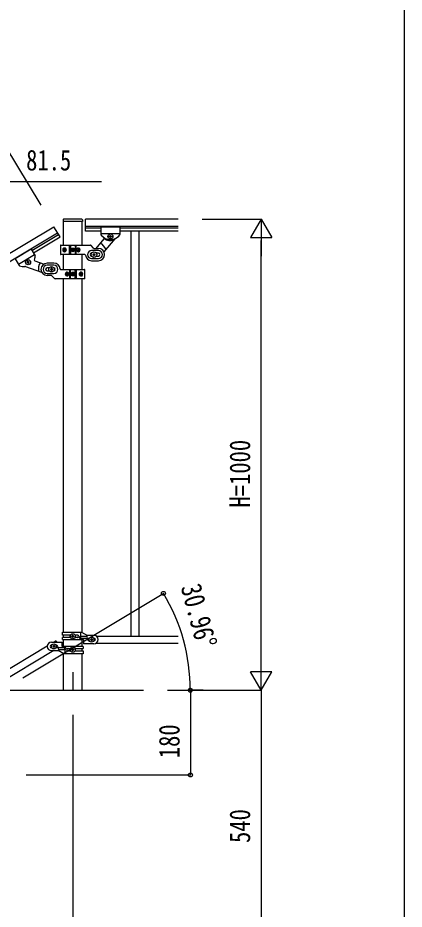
# Model space of a CAD drawing. Units: millimetres, scale not verified. Extents: x -4015 to 4015, y -2862 to 2860.
# Drawn here: x -886 to -65, y -1915 to -22 of the extents above; entities that cross this region are included whole.
import ezdxf
from ezdxf.enums import TextEntityAlignment as Align

# ---------------------------------------------------------------- set-up
doc = ezdxf.new("R2010")
doc.units = ezdxf.units.MM
doc.header["$LTSCALE"] = 10
for name, color, linetype in [('0-2_YKK_12', 2, 'Continuous'), ('0-3_YKK_A1', 4, 'Continuous'), ('0-4_YKK_D', 6, 'Continuous')]:
    doc.layers.add(name, color=color, linetype=linetype)
doc.styles.add('ＭＳ ゴシック', font='')
doc.styles.get('ＭＳ ゴシック').set_extended_font_data('MS Gothic')

msp = doc.modelspace()

# ---------------------------------------------------------------- linework, layer by layer
at = {"layer": '0-2_YKK_12'}
for p in [(-769.17, -1411.78), (-769.17, -1420.24)]:
    msp.add_line(p, (-769.17, -1449.9), dxfattribs=at)
at = {"layer": '0-3_YKK_A1'}
for p, q in [((-65.28, 2810.1), (-65.28, -2489.9)), ((-789.67, -450.9), (-789.67, -454.4)), ((-749.67, -449.9), (-788.67, -449.9)), ((-748.67, -450.9), (-748.67, -454.4)), ((-742.17, -474.86), (-742.17, -449.86)), ((-545.32, -449.86), (-742.17, -449.86)), ((-1694.07, -996.45), (-809.11, -465.55)), ((-796.22, -487.03), (-809.11, -465.55)), ((-789.42, -454.9), (-789.42, -505.1)), ((-749.17, -454.9), (-789.17, -454.9)), ((-748.92, -505.1), (-748.92, -454.9)), ((-545.32, -464.86), (-742.17, -464.86)), ((-709.17, -468.86), (-742.17, -468.86)), ((-709.17, -465.86), (-709.17, -482.18)), ((-709.17, -465.86), (-669.17, -465.86)), ((-709.17, -465.86), (-709.17, -482.2)), ((-709.17, -465.86), (-669.17, -465.86)), ((-669.17, -465.86), (-669.17, -482.18)), ((-669.17, -465.86), (-669.17, -482.18)), ((-545.32, -468.86), (-669.17, -468.86)), ((-1686.36, -1009.31), (-801.39, -478.41)), ((-855.86, -515.81), (-799.31, -481.88)), ((-852.77, -520.95), (-796.22, -487.03)), ((-709.17, -474.86), (-742.17, -474.86)), ((-703.15, -491.25), (-720.41, -511.82)), ((-709.17, -479.86), (-669.17, -479.86)), ((-709.17, -479.86), (-669.17, -479.86)), ((-679.6, -491.18), (-703.02, -519.1)), ((-690.61, -486.84), (-691.57, -486.84)), ((-687.73, -485.88), (-686.77, -485.88)), ((-545.32, -474.86), (-669.17, -474.86)), ((-645.67, -474.86), (-645.67, -1334.86)), ((-628.67, -474.86), (-628.67, -1334.86)), ((-795.17, -505.86), (-795.17, -523.86)), ((-794.17, -504.86), (-732.42, -504.86)), ((-776.12, -524.86), (-776.12, -504.86)), ((-774.17, -504.86), (-774.17, -524.86)), ((-764.17, -504.86), (-764.17, -524.86)), ((-762.23, -524.86), (-762.23, -504.86)), ((-725.05, -510.98), (-730.3, -505.74)), ((-857.39, -513.25), (-891.69, -533.83)), ((-850.19, -525.26), (-884.49, -545.84)), ((-857.39, -513.25), (-848.98, -527.26)), ((-743.14, -524.86), (-794.17, -524.86)), ((-789.42, -524.86), (-789.42, -556.13)), ((-788.69, -514.42), (-788.36, -514.42)), ((-788.69, -515.3), (-788.36, -515.3)), ((-786.88, -512.65), (-787.51, -512.65)), ((-787.51, -517.06), (-786.88, -517.06)), ((-785.87, -514.42), (-786.49, -514.42)), ((-785.87, -515.3), (-786.49, -515.3)), ((-770.4, -515.27), (-771.22, -515.27)), ((-767.94, -514.45), (-767.12, -514.45)), ((-757.41, -514.42), (-758.18, -514.42)), ((-757.41, -515.3), (-758.18, -515.3)), ((-756.05, -512.65), (-756.81, -512.65)), ((-756.81, -517.06), (-756.05, -517.06)), ((-755.12, -514.42), (-754.66, -514.42)), ((-755.12, -515.3), (-754.66, -515.3)), ((-748.92, -556.13), (-748.92, -524.86)), ((-714.67, -516.36), (-729.17, -516.36)), ((-725.67, -524.36), (-726.67, -524.36)), ((-722.93, -511.86), (-714.67, -511.86)), ((-722.67, -525.36), (-721.67, -525.36)), ((-714.67, -521.86), (-719.09, -521.86)), ((-719.09, -527.86), (-714.67, -527.86)), ((-891.69, -533.83), (-883.3, -547.82)), ((-865.48, -541.45), (-866.3, -541.94)), ((-862.51, -540.79), (-861.69, -540.3)), ((-849.49, -538.12), (-830.08, -544.82)), ((-809.17, -543.13), (-823.67, -543.13)), ((-809.17, -547.63), (-823.67, -547.63)), ((-729.17, -533.36), (-714.67, -533.36)), ((-729.17, -537.86), (-714.67, -537.86)), ((-869.72, -550.18), (-835.23, -562.09)), ((-819.25, -553.13), (-823.67, -553.13)), ((-823.67, -559.13), (-819.25, -559.13)), ((-823.67, -564.63), (-809.17, -564.63)), ((-815.67, -555.63), (-816.67, -555.63)), ((-812.67, -556.63), (-811.67, -556.63)), ((-795.21, -556.13), (-744.17, -556.13)), ((-783.23, -565.69), (-783.69, -565.69)), ((-783.23, -566.57), (-783.69, -566.57)), ((-781.53, -563.92), (-782.3, -563.92)), ((-780.94, -565.69), (-780.17, -565.69)), ((-780.94, -566.57), (-780.17, -566.57)), ((-776.12, -556.13), (-776.12, -576.13)), ((-774.17, -576.13), (-774.17, -556.13)), ((-770.4, -566.54), (-771.22, -566.54)), ((-767.94, -565.72), (-767.12, -565.72)), ((-764.17, -576.13), (-764.17, -556.13)), ((-762.23, -556.13), (-762.23, -576.13)), ((-752.48, -565.69), (-751.85, -565.69)), ((-752.48, -566.57), (-751.85, -566.57)), ((-750.84, -563.92), (-751.47, -563.92)), ((-749.66, -565.69), (-749.98, -565.69)), ((-749.66, -566.57), (-749.98, -566.57)), ((-743.17, -575.13), (-743.17, -557.13)), ((-815.42, -569.13), (-823.67, -569.13)), ((-813.3, -570.01), (-808.05, -575.25)), ((-744.17, -576.13), (-805.93, -576.13)), ((-789.42, -576.13), (-789.42, -1326.36)), ((-782.3, -568.33), (-781.53, -568.33)), ((-751.47, -568.33), (-750.84, -568.33)), ((-748.92, -1327.16), (-748.92, -576.13)), ((-791.17, -1326.36), (-750.3, -1326.36)), ((-791.17, -1332.86), (-791.17, -1326.36)), ((-773.85, -1332.86), (-791.17, -1332.86)), ((-791.17, -1342.36), (-791.17, -1337.86)), ((-773.85, -1337.86), (-791.17, -1337.86)), ((-791.17, -1342.36), (-746.67, -1342.36)), ((-789.42, -1332.86), (-789.42, -1337.86)), ((-789.42, -1342.36), (-789.42, -1356.92)), ((-770.61, -1335.84), (-771.57, -1335.84)), ((-767.73, -1334.88), (-766.77, -1334.88)), ((-758.58, -1332.86), (-764.5, -1332.86)), ((-758.58, -1337.86), (-764.5, -1337.86)), ((-739.97, -1335.86), (-753.05, -1335.86)), ((-739.97, -1339.86), (-753.05, -1339.86)), ((-752.2, -1335.86), (-752.2, -1326.36)), ((-752.2, -1342.36), (-752.2, -1339.86)), ((-751.65, -1339.86), (-751.65, -1335.86)), ((-750.3, -1326.36), (-738.17, -1333.36)), ((-748.92, -1356.92), (-748.92, -1342.36)), ((-746.67, -1342.36), (-746.67, -1351.36)), ((-724.17, -1333.36), (-738.17, -1333.36)), ((-734.17, -1339.36), (-733.54, -1339.36)), ((-730.61, -1341.88), (-731.57, -1341.88)), ((-727.73, -1342.84), (-726.77, -1342.84)), ((-724.8, -1339.36), (-724.17, -1339.36)), ((-719.2, -1334.86), (-545.32, -1334.86)), ((-823.17, -1356.49), (-1628.75, -1839.77)), ((-814.17, -1347.92), (-791.67, -1347.92)), ((-813.54, -1353.92), (-814.17, -1353.92)), ((-813.54, -1359.92), (-814.17, -1359.92)), ((-810.61, -1356.44), (-811.57, -1356.44)), ((-804.47, -1345.33), (-808.8, -1347.92)), ((-807.73, -1357.4), (-806.77, -1357.4)), ((-804.17, -1353.92), (-804.8, -1353.92)), ((-804.17, -1359.92), (-804.8, -1359.92)), ((-804.47, -1345.33), (-802.91, -1347.92)), ((-798.37, -1359.42), (-785.29, -1359.42)), ((-791.67, -1356.92), (-791.67, -1347.92)), ((-747.17, -1356.92), (-791.67, -1356.92)), ((-786.7, -1359.42), (-786.7, -1363.42)), ((-786.14, -1356.92), (-786.14, -1359.42)), ((-779.77, -1361.42), (-773.85, -1361.42)), ((-764.5, -1361.42), (-747.17, -1361.42)), ((-748.92, -1366.42), (-748.92, -1361.42)), ((-747.17, -1356.92), (-747.17, -1361.42)), ((-724.17, -1351.36), (-746.67, -1351.36)), ((-734.17, -1345.36), (-733.54, -1345.36)), ((-724.8, -1345.36), (-724.17, -1345.36)), ((-719.2, -1349.86), (-545.32, -1349.86)), ((-809.6, -1365.84), (-1615.18, -1849.12)), ((-814.17, -1365.92), (-800.17, -1365.92)), ((-788.05, -1372.92), (-800.17, -1365.92)), ((-798.37, -1363.42), (-785.29, -1363.42)), ((-789.42, -1372.13), (-789.42, -1449.9)), ((-747.17, -1372.92), (-788.05, -1372.92)), ((-786.14, -1363.42), (-786.14, -1372.92)), ((-779.77, -1366.42), (-773.85, -1366.42)), ((-770.61, -1364.4), (-771.57, -1364.4)), ((-767.73, -1363.44), (-766.77, -1363.44)), ((-764.5, -1366.42), (-747.17, -1366.42)), ((-748.92, -1449.9), (-748.92, -1372.92)), ((-747.17, -1366.42), (-747.17, -1372.92))]:
    msp.add_line(p, q, dxfattribs=at)
for points in [[(-691.57, -486.84), (-691.57, -485.88), (-690.61, -485.88)], [(-689.65, -484.92), (-689.65, -483.96), (-688.69, -483.96), (-688.69, -484.92)], [(-688.69, -487.8), (-688.69, -488.76), (-689.65, -488.76), (-689.65, -487.8)], [(-686.77, -485.88), (-686.77, -486.84), (-687.73, -486.84)], [(-788.36, -514.42), (-788.24, -514.4), (-788.12, -514.35), (-788.01, -514.27), (-787.91, -514.16), (-787.82, -514.03), (-787.75, -513.87), (-787.7, -513.71), (-787.66, -513.54)], [(-787.66, -516.18), (-787.7, -516.01), (-787.75, -515.85), (-787.82, -515.69), (-787.91, -515.56), (-788.01, -515.45), (-788.12, -515.37), (-788.24, -515.32), (-788.36, -515.3)], [(-787.04, -513.54), (-787.05, -513.71), (-787.03, -513.87), (-786.99, -514.03), (-786.92, -514.16), (-786.83, -514.27), (-786.73, -514.35), (-786.61, -514.4), (-786.49, -514.42)], [(-786.49, -515.3), (-786.61, -515.32), (-786.73, -515.37), (-786.83, -515.45), (-786.92, -515.56), (-786.99, -515.69), (-787.03, -515.85), (-787.05, -516.01), (-787.04, -516.18)], [(-771.22, -515.27), (-771.22, -514.45), (-770.4, -514.45)], [(-769.58, -513.63), (-769.58, -512.81), (-768.76, -512.81), (-768.76, -513.63)], [(-768.76, -516.09), (-768.76, -516.91), (-769.58, -516.91), (-769.58, -516.09)], [(-767.12, -514.45), (-767.12, -515.27), (-767.94, -515.27)], [(-757.41, -514.42), (-757.26, -514.4), (-757.12, -514.35), (-756.99, -514.27), (-756.88, -514.16), (-756.79, -514.03), (-756.73, -513.87), (-756.7, -513.71), (-756.7, -513.54)], [(-756.7, -516.18), (-756.7, -516.01), (-756.73, -515.85), (-756.79, -515.69), (-756.88, -515.56), (-756.99, -515.45), (-757.12, -515.37), (-757.26, -515.32), (-757.41, -515.3)], [(-755.94, -513.54), (-755.91, -513.71), (-755.85, -513.87), (-755.77, -514.03), (-755.67, -514.16), (-755.55, -514.27), (-755.41, -514.35), (-755.27, -514.4), (-755.12, -514.42)], [(-755.12, -515.3), (-755.27, -515.32), (-755.41, -515.37), (-755.55, -515.45), (-755.67, -515.56), (-755.77, -515.69), (-755.85, -515.85), (-755.91, -516.01), (-755.94, -516.18)], [(-726.67, -524.36), (-726.67, -525.36), (-725.67, -525.36)], [(-723.67, -523.36), (-723.67, -522.36), (-724.67, -522.36), (-724.67, -523.36)], [(-724.67, -526.36), (-724.67, -527.36), (-723.67, -527.36), (-723.67, -526.36)], [(-721.67, -525.36), (-721.67, -524.36), (-722.67, -524.36)], [(-866.3, -541.94), (-865.8, -542.77), (-864.98, -542.27)], [(-864.32, -539.64), (-864.82, -538.82), (-865.64, -539.31), (-865.15, -540.13)], [(-863.66, -542.6), (-863.17, -543.43), (-862.35, -542.93), (-862.84, -542.11)], [(-861.69, -540.3), (-862.18, -539.47), (-863.01, -539.97)], [(-816.67, -555.63), (-816.67, -556.63), (-815.67, -556.63)], [(-813.67, -554.63), (-813.67, -553.63), (-814.67, -553.63), (-814.67, -554.63)], [(-814.67, -557.63), (-814.67, -558.63), (-813.67, -558.63), (-813.67, -557.63)], [(-811.67, -556.63), (-811.67, -555.63), (-812.67, -555.63)], [(-783.23, -565.69), (-783.08, -565.67), (-782.93, -565.62), (-782.8, -565.54), (-782.68, -565.43), (-782.58, -565.3), (-782.49, -565.14), (-782.44, -564.98), (-782.41, -564.81)], [(-782.41, -567.45), (-782.44, -567.28), (-782.49, -567.12), (-782.58, -566.96), (-782.68, -566.83), (-782.8, -566.72), (-782.93, -566.64), (-783.08, -566.59), (-783.23, -566.57)], [(-781.65, -564.81), (-781.65, -564.98), (-781.61, -565.14), (-781.55, -565.3), (-781.47, -565.43), (-781.35, -565.54), (-781.23, -565.62), (-781.08, -565.67), (-780.94, -565.69)], [(-780.94, -566.57), (-781.08, -566.59), (-781.23, -566.64), (-781.35, -566.72), (-781.47, -566.83), (-781.55, -566.96), (-781.61, -567.12), (-781.65, -567.28), (-781.65, -567.45)], [(-771.22, -566.54), (-771.22, -565.72), (-770.4, -565.72)], [(-769.58, -564.9), (-769.58, -564.08), (-768.76, -564.08), (-768.76, -564.9)], [(-768.76, -567.36), (-768.76, -568.18), (-769.58, -568.18), (-769.58, -567.36)], [(-767.12, -565.72), (-767.12, -566.54), (-767.94, -566.54)], [(-751.85, -565.69), (-751.73, -565.67), (-751.62, -565.62), (-751.52, -565.54), (-751.43, -565.43), (-751.36, -565.3), (-751.32, -565.14), (-751.3, -564.98), (-751.31, -564.81)], [(-751.31, -567.45), (-751.3, -567.28), (-751.32, -567.12), (-751.36, -566.96), (-751.43, -566.83), (-751.52, -566.72), (-751.62, -566.64), (-751.73, -566.59), (-751.85, -566.57)], [(-750.68, -564.81), (-750.65, -564.98), (-750.6, -565.14), (-750.53, -565.3), (-750.44, -565.43), (-750.34, -565.54), (-750.23, -565.62), (-750.11, -565.67), (-749.98, -565.69)], [(-749.98, -566.57), (-750.11, -566.59), (-750.23, -566.64), (-750.34, -566.72), (-750.44, -566.83), (-750.53, -566.96), (-750.6, -567.12), (-750.65, -567.28), (-750.68, -567.45)], [(-771.57, -1335.84), (-771.57, -1334.88), (-770.61, -1334.88)], [(-769.65, -1333.92), (-769.65, -1332.96), (-768.69, -1332.96), (-768.69, -1333.92)], [(-768.69, -1336.8), (-768.69, -1337.76), (-769.65, -1337.76), (-769.65, -1336.8)], [(-766.77, -1334.88), (-766.77, -1335.84), (-767.73, -1335.84)], [(-731.57, -1341.88), (-731.57, -1342.84), (-730.61, -1342.84)], [(-728.69, -1340.92), (-728.69, -1339.96), (-729.65, -1339.96), (-729.65, -1340.92)], [(-729.65, -1343.8), (-729.65, -1344.76), (-728.69, -1344.76), (-728.69, -1343.8)], [(-726.77, -1342.84), (-726.77, -1341.88), (-727.73, -1341.88)], [(-811.57, -1356.44), (-811.57, -1357.4), (-810.61, -1357.4)], [(-808.69, -1355.48), (-808.69, -1354.52), (-809.65, -1354.52), (-809.65, -1355.48)], [(-809.65, -1358.36), (-809.65, -1359.32), (-808.69, -1359.32), (-808.69, -1358.36)], [(-806.77, -1357.4), (-806.77, -1356.44), (-807.73, -1356.44)], [(-769.65, -1362.48), (-769.65, -1361.52), (-768.69, -1361.52), (-768.69, -1362.48)], [(-771.57, -1364.4), (-771.57, -1363.44), (-770.61, -1363.44)], [(-768.69, -1365.36), (-768.69, -1366.32), (-769.65, -1366.32), (-769.65, -1365.36)], [(-766.77, -1363.44), (-766.77, -1364.4), (-767.73, -1364.4)], [(-1519.17, -1809.9), (-1219.17, -1809.9), (-1219.17, -1629.9), (-919.17, -1629.9), (-919.17, -1449.9), (-619.17, -1449.9)]]:
    msp.add_lwpolyline(points, dxfattribs=at)
for centre, radius in [((-689.17, -486.36), 5.3), ((-769.17, -514.86), 4), ((-769.17, -514.86), 3.75), ((-724.17, -524.86), 5.9), ((-863.99, -541.12), 5.3), ((-814.17, -556.13), 5.9), ((-769.17, -566.13), 4), ((-769.17, -566.13), 3.75), ((-769.17, -1335.36), 5.3), ((-729.17, -1342.36), 5.3), ((-809.17, -1356.92), 5.3), ((-769.17, -1363.92), 5.3)]:
    msp.add_circle(centre, radius, dxfattribs=at)
for centre, radius, start, end in [((-788.67, -450.9), 1, 90, 180), ((-749.67, -450.9), 1, 0, 90), ((-789.17, -454.4), 0.5, 180, 270), ((-749.17, -454.4), 0.5, 270, 0), ((-707.17, -482.18), 2, 180, 218.49995), ((-707.17, -482.2), 2, 180, 224.93002), ((-689.17, -467.86), 25, 218.49995, 321.50005), ((-689.17, -467.86), 25, 219.04626, 234.94492), ((-704.68, -489.96), 2, 320, 54.94492), ((-688.67, -467.86), 27, 238.26331, 284.36577), ((-690.61, -484.92), 0.96, 270, 0), ((-690.61, -487.8), 0.96, 0, 90), ((-687.73, -484.92), 0.96, 180, 270), ((-687.73, -487.8), 0.96, 90, 180), ((-678.07, -492.47), 2, 114.29151, 140), ((-689.17, -467.86), 25, 294.29151, 321.50004), ((-671.17, -482.18), 2, 321.50005, 0), ((-671.17, -482.18), 2, 321.50004, 0), ((-794.17, -505.86), 1, 90, 180), ((-732.42, -507.86), 3, 45, 90), ((-722.93, -508.86), 3, 225, 270), ((-724.17, -524.86), 28, 23.48523, 61.32819), ((-873.51, -525.26), 25, 336.01508, 351.91374), ((-850.7, -528.29), 2, 346.02998, 30.96), ((-794.17, -523.86), 1, 180, 270), ((-770.4, -513.63), 0.82, 270, 0), ((-770.4, -516.09), 0.82, 0, 90), ((-767.94, -513.63), 0.82, 180, 270), ((-767.94, -516.09), 0.82, 90, 180), ((-743.14, -525.86), 1, 4.09604, 90), ((-729.17, -524.86), 13, 184.09604, 270), ((-729.17, -524.86), 8.5, 90, 270), ((-729.17, -524.86), 3, 90, 270), ((-725.67, -523.36), 1, 270, 0), ((-725.67, -526.36), 1, 0, 90), ((-722.67, -523.36), 1, 180, 270), ((-722.67, -526.36), 1, 90, 180), ((-714.67, -524.86), 13, 270, 90), ((-714.67, -524.86), 8.5, 270, 90), ((-714.67, -524.86), 3, 270, 90), ((-881.58, -546.79), 2, 210.96, 249.45996), ((-873.51, -525.26), 25, 249.45996, 276.66849), ((-865.97, -540.63), 0.96, 300.96, 30.96), ((-864.49, -543.1), 0.96, 30.96, 120.96), ((-863.5, -539.14), 0.96, 210.96, 300.96), ((-862.02, -541.61), 0.96, 120.96, 210.96), ((-848.84, -536.23), 2, 156.01508, 250.96), ((-814.17, -556.13), 28, 149.63181, 187.47477), ((-823.67, -556.13), 13, 90, 270), ((-823.67, -556.13), 8.5, 90, 270), ((-809.17, -556.13), 13, 4.09604, 90), ((-809.17, -556.13), 8.5, 270, 90), ((-870.38, -552.07), 2, 70.96, 96.66849), ((-823.67, -556.13), 3, 90, 270), ((-815.67, -554.63), 1, 270, 0), ((-815.67, -557.63), 1, 0, 90), ((-812.67, -554.63), 1, 180, 270), ((-812.67, -557.63), 1, 90, 180), ((-809.17, -556.13), 3, 270, 90), ((-795.21, -555.13), 1, 184.09604, 270), ((-770.4, -564.9), 0.82, 270, 0), ((-770.4, -567.36), 0.82, 0, 90), ((-767.94, -564.9), 0.82, 180, 270), ((-767.94, -567.36), 0.82, 90, 180), ((-744.17, -557.13), 1, 0, 90), ((-815.42, -572.13), 3, 45, 90), ((-805.93, -573.13), 3, 225, 270), ((-744.17, -575.13), 1, 270, 0), ((-770.61, -1333.92), 0.96, 270, 0), ((-770.61, -1336.8), 0.96, 0, 90), ((-767.73, -1333.92), 0.96, 180, 270), ((-767.73, -1336.8), 0.96, 90, 180), ((-759.33, -1335.36), 2.5, 270, 90), ((-758.58, -1335.36), 2.5, 270, 90), ((-753.05, -1337.86), 2, 90, 270), ((-739.97, -1337.86), 2, 270, 90), ((-734.17, -1342.36), 3, 90, 270), ((-730.61, -1340.92), 0.96, 270, 0), ((-730.61, -1343.8), 0.96, 0, 90), ((-727.73, -1340.92), 0.96, 180, 270), ((-727.73, -1343.8), 0.96, 90, 180), ((-724.17, -1342.36), 9, 270, 90), ((-724.17, -1342.36), 3, 270, 90), ((-814.17, -1356.92), 9, 90, 270), ((-814.17, -1356.92), 3, 90, 270), ((-810.61, -1355.48), 0.96, 270, 0), ((-810.61, -1358.36), 0.96, 0, 90), ((-807.73, -1355.48), 0.96, 180, 270), ((-807.73, -1358.36), 0.96, 90, 180), ((-804.17, -1356.92), 3, 270, 90), ((-798.37, -1361.42), 2, 90, 270), ((-785.29, -1361.42), 2, 270, 90), ((-779.77, -1363.92), 2.5, 90, 270), ((-779.02, -1363.92), 2.5, 90, 270), ((-770.61, -1362.48), 0.96, 270, 0), ((-767.73, -1362.48), 0.96, 180, 270), ((-770.61, -1365.36), 0.96, 0, 90), ((-767.73, -1365.36), 0.96, 90, 180)]:
    msp.add_arc(centre, radius, start, end, dxfattribs=at)
for centre, major_axis, ratio, start_param, end_param in [((-787.56, -514.86), (0, 4), 0.7075, 6.2831853, 9.424778), ((-786.85, -514.86), (0, 4), 0.7075, 0.1252578, 3.0163348), ((-787.56, -514.86), (5.06, 0), 0.790514, 4.712389, 7.8539816), ((-786.06, -514.86), (0, 3.83), 0.707107, 3.0982646, 6.3265134), ((-756.67, -514.86), (4.49, 0), 0.890869, 1.5707963, 4.712389), ((-757.59, -514.86), (0, -3.83), 0.866157, 3.1165976, 6.3081804), ((-756.67, -514.86), (0, 4), 0.865, 3.1415927, 6.2831853), ((-783.6, -514.86), (0, 7.22), 0.707107, 1.5096412, 1.6319515), ((-782.65, -514.86), (0, 7.22), 0.707107, 1.2602434, 1.3864021), ((-782.65, -514.86), (0, 7.22), 0.707107, 1.7551906, 1.8813492), ((-782.02, -514.86), (0, 7.22), 0.707107, 1.2602434, 1.3864021), ((-782.02, -514.86), (0, 7.22), 0.707107, 1.7551906, 1.8813492), ((-780.78, -514.86), (0, 7.22), 0.707107, 1.5096412, 1.6319515), ((-761.78, -514.86), (0, -7.22), 0.499772, 1.5096412, 1.6319515), ((-760.25, -514.86), (0, -7.22), 0.499772, 1.7551906, 1.8813492), ((-760.25, -514.86), (0, -7.22), 0.499772, 1.2602434, 1.3864021), ((-759.48, -514.86), (0, -7.22), 0.499772, 1.7551906, 1.8813492), ((-759.48, -514.86), (0, -7.22), 0.499772, 1.2602434, 1.3864021), ((-758.26, -514.86), (0, -7.22), 0.499772, 1.5096412, 1.6319515), ((-781.67, -566.13), (0, -4), 0.865, 3.1415927, 6.2831853), ((-780.09, -566.13), (0, 7.22), 0.499772, 1.5096412, 1.6319515), ((-778.86, -566.13), (0, 7.22), 0.499772, 1.2602434, 1.3864021), ((-778.86, -566.13), (0, 7.22), 0.499772, 1.7551906, 1.8813492), ((-781.67, -566.13), (-4.49, 0), 0.890869, 1.5707963, 4.712389), ((-778.1, -566.13), (0, 7.22), 0.499772, 1.2602434, 1.3864021), ((-778.1, -566.13), (0, 7.22), 0.499772, 1.7551906, 1.8813492), ((-780.76, -566.13), (0, 3.83), 0.866157, 3.1165976, 6.3081804), ((-776.57, -566.13), (0, 7.22), 0.499772, 1.5096412, 1.6319515), ((-750.79, -566.13), (-5.06, 0), 0.790514, 4.712389, 7.8539816), ((-752.29, -566.13), (0, -3.83), 0.707107, 3.0982646, 6.3265134), ((-757.57, -566.13), (0, -7.22), 0.707107, 1.5096412, 1.6319515), ((-756.32, -566.13), (0, -7.22), 0.707107, 1.7551906, 1.8813492), ((-756.32, -566.13), (0, -7.22), 0.707107, 1.2602434, 1.3864021), ((-751.5, -566.13), (0, -4), 0.7075, 0.1252578, 3.0163348), ((-755.7, -566.13), (0, -7.22), 0.707107, 1.7551906, 1.8813492), ((-755.7, -566.13), (0, -7.22), 0.707107, 1.2602434, 1.3864021), ((-750.79, -566.13), (0, -4), 0.7075, 6.2831853, 9.424778), ((-754.75, -566.13), (0, -7.22), 0.707107, 1.5096412, 1.6319515)]:
    msp.add_ellipse(centre, major_axis=major_axis, ratio=ratio, start_param=start_param, end_param=end_param, dxfattribs=at)
for centre, major_axis, ratio in [((-786.29, -514.86), (0, 3.83), 0.707107), ((-757.42, -514.86), (0, -3.83), 0.866157), ((-780.92, -566.13), (0, 3.83), 0.866157), ((-752.06, -566.13), (0, -3.83), 0.707107)]:
    msp.add_ellipse(centre, major_axis=major_axis, ratio=ratio, dxfattribs=at)
at = {"layer": '0-4_YKK_D'}
for p, q in [((-836.37, -420.1), (-912.51, -293.19)), ((-494.32, -449.9), (-368.17, -449.9)), ((-369.17, -449.9), (-391.67, -488.87)), ((-369.17, -449.9), (-346.67, -488.87)), ((-369.17, -449.9), (-369.17, -527.84)), ((-391.67, -488.87), (-346.67, -488.87)), ((-369.17, -1404.9), (-369.17, -494.9)), ((-875.44, -1423.66), (-575.62, -1243.77)), ((-369.17, -1449.9), (-369.17, -1371.96)), ((-369.17, -1449.9), (-391.67, -1410.93)), ((-346.67, -1410.93), (-391.67, -1410.93)), ((-369.17, -1449.9), (-346.67, -1410.93)), ((-568.17, -1449.9), (-518.17, -1449.9)), ((-544.42, -1449.9), (-368.17, -1449.9)), ((-492.34, -1449.9), (-520.52, -1449.9)), ((-519.17, -1449.9), (-519.17, -1629.9)), ((-490.34, -1449.9), (-368.17, -1449.9)), ((-369.17, -1449.9), (-369.17, -1989.9)), ((-769.17, -1501.9), (-769.17, -2140.9)), ((-868.17, -1629.9), (-518.17, -1629.9))]:
    msp.add_line(p, q, dxfattribs=at)
msp.add_lwpolyline([(-976.67, -369.41), (-895.17, -369.41), (-707.77, -369.41)], dxfattribs=at)
for centre in [(-576.47, -1244.28), (-519.52, -1449.9), (-519.17, -1449.9), (-519.17, -1629.9)]:
    msp.add_circle(centre, 4.25, dxfattribs=at)
msp.add_arc((-919.17, -1449.9), 399.65, 0, 30.96379, dxfattribs=at)

# ---------------------------------------------------------------- texts
at = {"layer": '0-4_YKK_D', "style": 'ＭＳ ゴシック', "width": 0.8}
msp.add_text('81.5', height=43.99, dxfattribs=at).set_placement((-868.17, -359.41), align=Align.BOTTOM_LEFT)
for s, rotation, p in [('H=1000', 90, (-379.17, -1061.9)), ('30.96°', 284.97, (-552.77, -1234.33)), ('180', 90, (-529.17, -1594.3)), ('540', 90, (-379.17, -1774.3))]:
    msp.add_text(s, height=43.99, rotation=rotation, dxfattribs=at).set_placement(p, align=Align.BOTTOM_LEFT)

doc.saveas('drawing.dxf')
